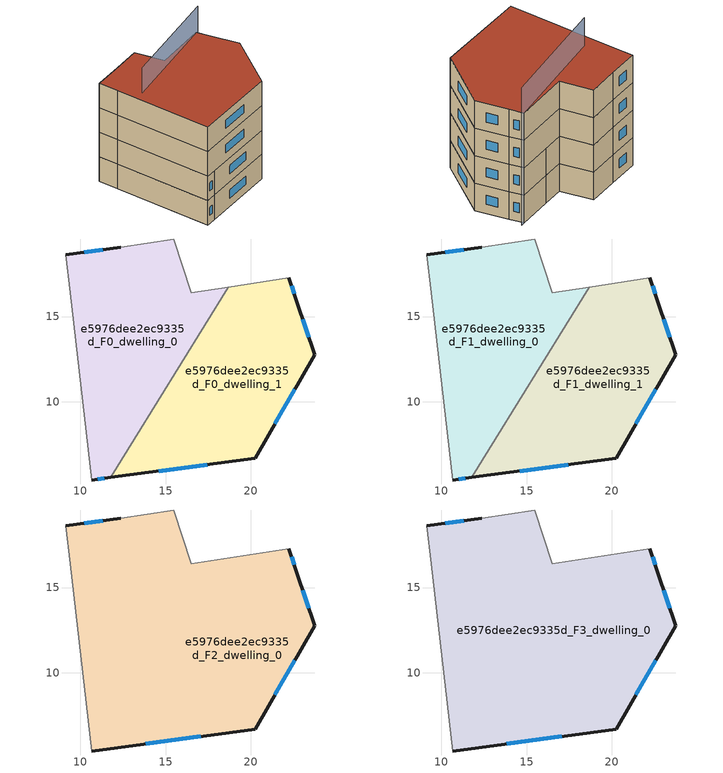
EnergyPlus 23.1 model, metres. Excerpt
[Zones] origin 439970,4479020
e5976dee2ec9335d_F0_dwelling_0
 floor ground (EU_floor_Construction): 18.69,16.73 11.79,5.55 10.66,5.4 9.39,16.39 9.15,18.62 12.38,19.08 15.48,19.55 16.5,16.39 z0
 wall outside (EU_wall_Construction): 10.66,5.4 11.79,5.55 / 12.38,19.08 9.15,18.62 z0:3
 wall adiabatic (EU_wall_Construction): 18.69,16.73 16.5,16.39 15.48,19.55 12.38,19.08 / 9.15,18.62 9.39,16.39 10.66,5.4 z0:3
 wall to e5976dee2ec9335d_F0_dwelling_1 (EU_wall_Construction): 11.79,5.55 18.69,16.73 z0:3
 window (EU_Window_Construction): 11.04,5.45 11.41,5.5 / 11.31,18.93 10.22,18.77 z0.99:2.01
e5976dee2ec9335d_F0_dwelling_1
 floor ground (EU_floor_Construction): 22.25,17.28 22.71,15.88 23.75,12.75 20.25,6.68 11.79,5.55 18.69,16.73 z0
 wall outside (EU_wall_Construction): 11.79,5.55 20.25,6.68 23.75,12.75 22.71,15.88 22.25,17.28 z0:3
 wall adiabatic (EU_wall_Construction): 22.25,17.28 18.69,16.73 z0:3
 window (EU_Window_Construction): 22.56,16.34 22.4,16.81 / 23.41,13.78 23.06,14.84 / 21.41,8.69 22.59,10.74 / 14.59,5.93 17.45,6.31 z0.99:2.01
e5976dee2ec9335d_F1_dwelling_0
 floor to e5976dee2ec9335d_F0_dwelling_0 (EU_floor_Construction): 18.69,16.73 11.79,5.55 10.66,5.4 9.39,16.39 9.15,18.62 12.38,19.08 15.48,19.55 16.5,16.39 z3
 wall outside (EU_wall_Construction): 10.66,5.4 11.79,5.55 / 12.38,19.08 9.15,18.62 z3:6
 wall adiabatic (EU_wall_Construction): 18.69,16.73 16.5,16.39 15.48,19.55 12.38,19.08 / 9.15,18.62 9.39,16.39 10.66,5.4 z3:6
 wall to e5976dee2ec9335d_F1_dwelling_1 (EU_wall_Construction): 11.79,5.55 18.69,16.73 z3:6
 window (EU_Window_Construction): 11.04,5.45 11.41,5.5 / 11.31,18.93 10.22,18.77 z3.99:5.01
e5976dee2ec9335d_F1_dwelling_1
 floor to e5976dee2ec9335d_F0_dwelling_1 (EU_floor_Construction): 22.25,17.28 22.71,15.88 23.75,12.75 20.25,6.68 11.79,5.55 18.69,16.73 z3
 wall outside (EU_wall_Construction): 11.79,5.55 20.25,6.68 23.75,12.75 22.71,15.88 22.25,17.28 z3:6
 wall adiabatic (EU_wall_Construction): 22.25,17.28 18.69,16.73 z3:6
 window (EU_Window_Construction): 22.56,16.34 22.4,16.81 / 23.41,13.78 23.06,14.84 / 21.41,8.69 22.59,10.74 / 14.59,5.93 17.45,6.31 z3.99:5.01
e5976dee2ec9335d_F2_dwelling_0
 floor to e5976dee2ec9335d_F1_dwelling_0 (EU_floor_Construction): 18.69,16.73 11.79,5.55 10.66,5.4 9.39,16.39 9.15,18.62 12.38,19.08 15.48,19.55 16.5,16.39 z6
 floor to e5976dee2ec9335d_F1_dwelling_1 (EU_floor_Construction): 22.25,17.28 22.71,15.88 23.75,12.75 20.25,6.68 11.79,5.55 18.69,16.73 z6
 wall outside (EU_wall_Construction): 12.38,19.08 9.15,18.62 / 10.66,5.4 20.25,6.68 23.75,12.75 22.71,15.88 22.25,17.28 z6:9
 wall adiabatic (EU_wall_Construction): 9.15,18.62 9.39,16.39 10.66,5.4 / 22.25,17.28 16.5,16.39 15.48,19.55 12.38,19.08 z6:9
 window (EU_Window_Construction): 11.31,18.93 10.22,18.77 / 22.56,16.34 22.4,16.81 / 23.41,13.78 23.06,14.84 / 21.41,8.69 22.59,10.74 / 13.84,5.83 17.07,6.26 z6.99:8.01
e5976dee2ec9335d_F3_dwelling_0
 floor to e5976dee2ec9335d_F2_dwelling_0 (EU_floor_Construction): 22.25,17.28 22.71,15.88 23.75,12.75 20.25,6.68 10.66,5.4 9.39,16.39 9.15,18.62 12.38,19.08 15.48,19.55 16.5,16.39 z9
 wall outside (EU_wall_Construction): 12.38,19.08 9.15,18.62 / 10.66,5.4 20.25,6.68 23.75,12.75 22.71,15.88 22.25,17.28 z9:12
 wall adiabatic (EU_wall_Construction): 9.15,18.62 9.39,16.39 10.66,5.4 / 22.25,17.28 16.5,16.39 15.48,19.55 12.38,19.08 z9:12
 window (EU_Window_Construction): 11.31,18.93 10.22,18.77 / 22.56,16.34 22.4,16.81 / 23.41,13.78 23.06,14.84 / 21.41,8.69 22.59,10.74 / 13.84,5.83 17.07,6.26 z9.99:11.01
 roof outside (EU_roof_Construction): 20.25,6.68 23.75,12.75 22.71,15.88 22.25,17.28 16.5,16.39 15.48,19.55 12.38,19.08 9.15,18.62 9.39,16.39 10.66,5.4 z12
shading: 22.62,17.34 10.86,14.35 z0:15
[Building]
EU S2 Campaign: North Axis=0; Terrain=City; Solar Distribution=FullExterior
[Site:Location]
Madrid: Latitude=40.5; Longitude=-3.5; Time Zone=1; Elevation=609
[SizingPeriod:WeatherFileDays]
AnnualSizingPeriod: Begin Month=1; Begin Day of Month=1; End Month=12; End Day of Month=31; Day of Week for Start Day=Monday; Use Weather File Daylight Saving Period=No; Use Weather File Rain and Snow Indicators=No
[MATERIAL]
EU_InternalMass_Material: Roughness=MediumRough; Thickness=0.1; Conductivity=1; Density=1800; Specific Heat=900; Thermal Absorptance=0.9; Solar Absorptance=0.7; Visible Absorptance=0.7
[MATERIAL:NOMASS] Roughness=MediumRough; Thermal Absorptance=0.9; Solar Absorptance=0.7; Visible Absorptance=0.7
Name | Thermal Resistance
EU_wall_NoMass | 0.609216
EU_roof_NoMass | 0.513268
EU_floor_NoMass | 0.568163
[WINDOWMATERIAL:SIMPLEGLAZINGSYSTEM]
EU_Window_SimpleGlazing: UFactor=5.50606; Solar Heat Gain Coefficient=0.85; Visible Transmittance=0.85
[CONSTRUCTION]
EU_wall_Construction: EU_wall_NoMass
EU_roof_Construction: EU_roof_NoMass
EU_floor_Construction: EU_floor_NoMass
EU_InternalMass_Construction: EU_InternalMass_Material
EU_Window_Construction: EU_Window_SimpleGlazing
[ZONE] Type=1; Multiplier=1; Ceiling Height=autocalculate; Floor Area=autocalculate; Part of Total Floor Area=Yes
Name | Volume
e5976dee2ec9335d_F0_dwelling_0 | 222.614
e5976dee2ec9335d_F1_dwelling_0 | 222.613
e5976dee2ec9335d_F2_dwelling_0 | 445.229
e5976dee2ec9335d_F3_dwelling_0 | 445.234
e5976dee2ec9335d_F0_dwelling_1 | 222.615
e5976dee2ec9335d_F1_dwelling_1 | 222.616
[INTERNALMASS] Construction=EU_InternalMass_Construction
Name | Zone or ZoneList | Surface Area
e5976dee2ec9335d_F0_dwelling_0_EU_InternalMass | e5976dee2ec9335d_F0_dwelling_0 | 74.2045
e5976dee2ec9335d_F0_dwelling_1_EU_InternalMass | e5976dee2ec9335d_F0_dwelling_1 | 74.2053
e5976dee2ec9335d_F1_dwelling_0_EU_InternalMass | e5976dee2ec9335d_F1_dwelling_0 | 74.2045
e5976dee2ec9335d_F1_dwelling_1_EU_InternalMass | e5976dee2ec9335d_F1_dwelling_1 | 74.2053
e5976dee2ec9335d_F2_dwelling_0_EU_InternalMass | e5976dee2ec9335d_F2_dwelling_0 | 148.412
e5976dee2ec9335d_F3_dwelling_0_EU_InternalMass | e5976dee2ec9335d_F3_dwelling_0 | 148.412
[OTHEREQUIPMENT] Fuel Type=Electricity; Design Level Calculation Method=Watts/Area; Power per Zone Floor Area=1; Fraction Latent=0; Fraction Radiant=0; Fraction Lost=0; Carbon Dioxide Generation Rate=0; EndUse Subcategory=EU_Step8_InternalGains
Name | Zone or ZoneList or Space or SpaceList | Schedule
EU_Step8_InternalGain_e5976dee2ec9335d_F0_dwelling_0_f000 | e5976dee2ec9335d_F0_dwelling_0 | EU_Step8_GainSchedule_e5976dee2ec9335d_F0_dwelling_0_f000
EU_Step8_InternalGain_e5976dee2ec9335d_F0_dwelling_1_f000 | e5976dee2ec9335d_F0_dwelling_1 | EU_Step8_GainSchedule_e5976dee2ec9335d_F0_dwelling_1_f000
EU_Step8_InternalGain_e5976dee2ec9335d_F1_dwelling_0_f000 | e5976dee2ec9335d_F1_dwelling_0 | EU_Step8_GainSchedule_e5976dee2ec9335d_F1_dwelling_0_f000
EU_Step8_InternalGain_e5976dee2ec9335d_F1_dwelling_1_f000 | e5976dee2ec9335d_F1_dwelling_1 | EU_Step8_GainSchedule_e5976dee2ec9335d_F1_dwelling_1_f000
EU_Step8_InternalGain_e5976dee2ec9335d_F2_dwelling_0_f000 | e5976dee2ec9335d_F2_dwelling_0 | EU_Step8_GainSchedule_e5976dee2ec9335d_F2_dwelling_0_f000
EU_Step8_InternalGain_e5976dee2ec9335d_F3_dwelling_0_f000 | e5976dee2ec9335d_F3_dwelling_0 | EU_Step8_GainSchedule_e5976dee2ec9335d_F3_dwelling_0_f000
[ZONEVENTILATION:DESIGNFLOWRATE] Schedule=EU_AlwaysOn; Design Flow Rate Calculation Method=AirChanges/Hour; Air Changes per Hour=0.752966; Ventilation Type=Natural; Fan Pressure Rise=0; Fan Total Efficiency=1; Constant Term Coefficient=1; Temperature Term Coefficient=0; Velocity Term Coefficient=0; Velocity Squared Term Coefficient=0; Minimum Indoor Temperature=-100; Maximum Indoor Temperature=100; Delta Temperature=-100; Minimum Outdoor Temperature=-100; Maximum Outdoor Temperature=100; Maximum Wind Speed=40
Name | Zone or ZoneList or Space or SpaceList
EU_ConstantAir_e5976dee2ec9335d_F0_dwelling_0 | e5976dee2ec9335d_F0_dwelling_0
EU_ConstantAir_e5976dee2ec9335d_F0_dwelling_1 | e5976dee2ec9335d_F0_dwelling_1
EU_ConstantAir_e5976dee2ec9335d_F1_dwelling_0 | e5976dee2ec9335d_F1_dwelling_0
EU_ConstantAir_e5976dee2ec9335d_F1_dwelling_1 | e5976dee2ec9335d_F1_dwelling_1
EU_ConstantAir_e5976dee2ec9335d_F2_dwelling_0 | e5976dee2ec9335d_F2_dwelling_0
EU_ConstantAir_e5976dee2ec9335d_F3_dwelling_0 | e5976dee2ec9335d_F3_dwelling_0
[HVACTEMPLATE:THERMOSTAT] Constant Heating Setpoint=20; Constant Cooling Setpoint=50
EU_HeatOnly_e5976dee2ec9335d_F0_dwelling_0; EU_HeatOnly_e5976dee2ec9335d_F0_dwelling_1; EU_HeatOnly_e5976dee2ec9335d_F1_dwelling_0; EU_HeatOnly_e5976dee2ec9335d_F1_dwelling_1; EU_HeatOnly_e5976dee2ec9335d_F2_dwelling_0; EU_HeatOnly_e5976dee2ec9335d_F3_dwelling_0
[HVACTEMPLATE:ZONE:IDEALLOADSAIRSYSTEM] System Availability Schedule=EU_AlwaysOn; Maximum Heating Supply Air Temperature=50; Minimum Cooling Supply Air Temperature=13; Maximum Heating Supply Air Humidity Ratio=0.0156; Minimum Cooling Supply Air Humidity Ratio=0.0077; Heating Limit=NoLimit; Cooling Limit=NoLimit; Heating Availability Schedule=EU_AlwaysOn; Cooling Availability Schedule=EU_CoolingOff; Dehumidification Control Type=ConstantSensibleHeatRatio; Cooling Sensible Heat Ratio=0.7; Dehumidification Setpoint=60; Humidification Control Type=None; Humidification Setpoint=30; Outdoor Air Method=None; Outdoor Air Flow Rate per Person=0.00944; Outdoor Air Flow Rate per Zone Floor Area=0; Outdoor Air Flow Rate per Zone=0; Demand Controlled Ventilation Type=None; Outdoor Air Economizer Type=NoEconomizer; Heat Recovery Type=None; Sensible Heat Recovery Effectiveness=0.7; Latent Heat Recovery Effectiveness=0.65
Name | Template Thermostat
e5976dee2ec9335d_F0_dwelling_0 | EU_HeatOnly_e5976dee2ec9335d_F0_dwelling_0
e5976dee2ec9335d_F0_dwelling_1 | EU_HeatOnly_e5976dee2ec9335d_F0_dwelling_1
e5976dee2ec9335d_F1_dwelling_0 | EU_HeatOnly_e5976dee2ec9335d_F1_dwelling_0
e5976dee2ec9335d_F1_dwelling_1 | EU_HeatOnly_e5976dee2ec9335d_F1_dwelling_1
e5976dee2ec9335d_F2_dwelling_0 | EU_HeatOnly_e5976dee2ec9335d_F2_dwelling_0
e5976dee2ec9335d_F3_dwelling_0 | EU_HeatOnly_e5976dee2ec9335d_F3_dwelling_0
[SIZING:ZONE] Zone Cooling Design Supply Air Temperature Input Method=SupplyAirTemperature; Zone Cooling Design Supply Air Temperature=13; Zone Heating Design Supply Air Temperature Input Method=SupplyAirTemperature; Zone Heating Design Supply Air Temperature=50; Zone Cooling Design Supply Air Humidity Ratio=0.008; Zone Heating Design Supply Air Humidity Ratio=0.008; Cooling Design Air Flow Method=DesignDay; Cooling Design Air Flow Rate=0; Cooling Minimum Air Flow per Zone Floor Area=0.000762; Cooling Minimum Air Flow=0; Cooling Minimum Air Flow Fraction=0.2; Heating Design Air Flow Method=DesignDay; Heating Design Air Flow Rate=0; Heating Maximum Air Flow per Zone Floor Area=0.002032; Heating Maximum Air Flow=0.141576; Heating Maximum Air Flow Fraction=0.3; Account for Dedicated Outdoor Air System=No; Dedicated Outdoor Air System Control Strategy=NeutralSupplyAir; Dedicated Outdoor Air Low Setpoint Temperature for Design=autosize; Dedicated Outdoor Air High Setpoint Temperature for Design=autosize; Zone Load Sizing Method=Sensible Load Only No Latent Load; Zone Latent Cooling Design Supply Air Humidity Ratio Input Method=HumidityRatioDifference; Zone Cooling Design Supply Air Humidity Ratio Difference=0.005; Zone Latent Heating Design Supply Air Humidity Ratio Input Method=HumidityRatioDifference; Zone Humidification Design Supply Air Humidity Ratio Difference=0.005
e5976dee2ec9335d_F0_dwelling_0; e5976dee2ec9335d_F0_dwelling_1; e5976dee2ec9335d_F1_dwelling_0; e5976dee2ec9335d_F1_dwelling_1; e5976dee2ec9335d_F2_dwelling_0; e5976dee2ec9335d_F3_dwelling_0
[SCHEDULE:CONSTANT]
Name | Hourly Value
EU_AlwaysOn | 1
EU_CoolingOff | 0
[SCHEDULE:FILE] Column Number=1; Rows to Skip at Top=0; Number of Hours of Data=8760; Column Separator=Comma; Interpolate to Timestep=No; Minutes per Item=60; Adjust Schedule for Daylight Savings=Yes
Name | File
EU_Step8_GainSchedule_e5976dee2ec9335d_F0_dwelling_0_f000 | ../../schedules/e5976dee2ec9335d/e5976dee2ec9335d_F0_dwelling_0_f000_gain.csv
EU_Step8_GainSchedule_e5976dee2ec9335d_F0_dwelling_1_f000 | ../../schedules/e5976dee2ec9335d/e5976dee2ec9335d_F0_dwelling_1_f000_gain.csv
EU_Step8_GainSchedule_e5976dee2ec9335d_F1_dwelling_0_f000 | ../../schedules/e5976dee2ec9335d/e5976dee2ec9335d_F1_dwelling_0_f000_gain.csv
EU_Step8_GainSchedule_e5976dee2ec9335d_F1_dwelling_1_f000 | ../../schedules/e5976dee2ec9335d/e5976dee2ec9335d_F1_dwelling_1_f000_gain.csv
EU_Step8_GainSchedule_e5976dee2ec9335d_F2_dwelling_0_f000 | ../../schedules/e5976dee2ec9335d/e5976dee2ec9335d_F2_dwelling_0_f000_gain.csv
EU_Step8_GainSchedule_e5976dee2ec9335d_F3_dwelling_0_f000 | ../../schedules/e5976dee2ec9335d/e5976dee2ec9335d_F3_dwelling_0_f000_gain.csv
